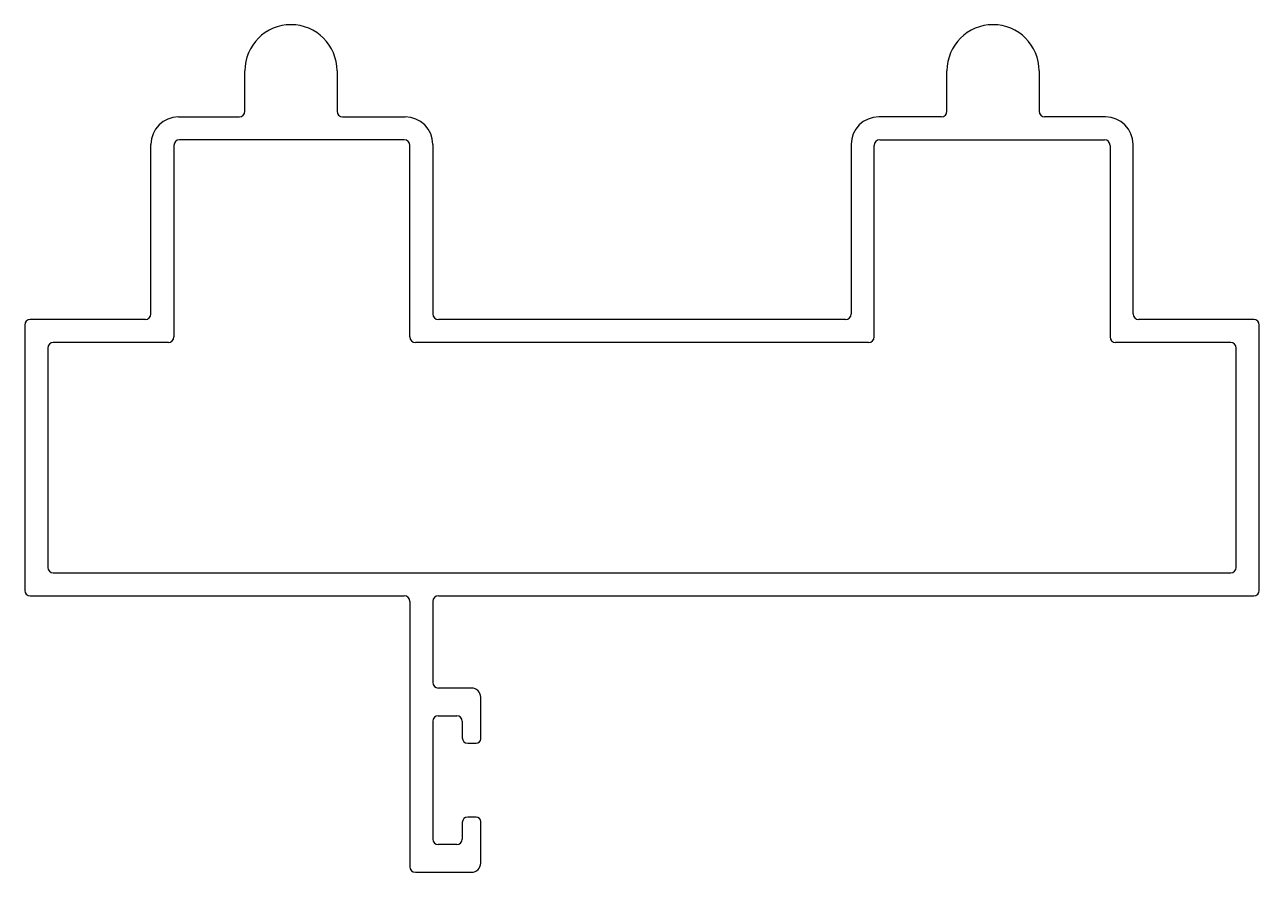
# Model space of a CAD drawing. Extents: x 577.9 to 644.9, y 648.9 to 694.9.
import ezdxf

# ---------------------------------------------------------------- set-up
doc = ezdxf.new("R2010")
doc.units = 0
doc.layers.get('0').update_dxf_attribs({"linetype": 'CONTINUOUS'})

msp = doc.modelspace()

# ---------------------------------------------------------------- linework, layer by layer
at = {"color": 0, "linetype": 'BYBLOCK'}
for p, q in [((589.859, 690.235), (589.859, 692.435)), ((594.859, 692.435), (594.859, 690.235)), ((627.959, 690.235), (627.959, 692.435)), ((632.959, 692.435), (632.959, 690.235)), ((586.259, 689.935), (589.559, 689.935)), ((595.159, 689.935), (598.559, 689.935)), ((627.659, 689.935), (624.259, 689.935)), ((636.559, 689.935), (633.259, 689.935)), ((584.759, 679.237), (584.759, 688.435)), ((600.059, 688.435), (600.059, 679.237)), ((622.759, 688.435), (622.759, 679.237)), ((638.059, 679.237), (638.059, 688.435)), ((584.459, 678.937), (578.209, 678.937)), ((622.459, 678.937), (600.359, 678.937)), ((644.609, 678.937), (638.359, 678.937)), ((577.909, 678.637), (577.909, 664.237)), ((644.909, 664.237), (644.909, 678.637)), ((578.209, 663.937), (598.509, 663.937)), ((598.809, 663.637), (598.809, 649.237)), ((600.059, 663.637), (600.059, 659.237)), ((600.359, 663.937), (644.609, 663.937)), ((602.156, 658.937), (600.359, 658.937)), ((602.656, 656.187), (602.656, 658.437)), ((600.356, 657.437), (601.356, 657.437)), ((600.056, 657.137), (600.056, 650.737)), ((601.656, 657.137), (601.656, 656.237)), ((601.956, 655.937), (602.406, 655.937)), ((602.406, 651.937), (601.956, 651.937)), ((601.656, 651.637), (601.656, 650.737)), ((602.656, 649.437), (602.656, 651.687)), ((601.356, 650.437), (600.356, 650.437)), ((599.109, 648.937), (602.156, 648.937))]:
    msp.add_line(p, q, dxfattribs=at)
at = {"color": 0}
for p, q in [((586.009, 688.385), (586.009, 677.987)), ((598.509, 688.685), (586.309, 688.685)), ((598.809, 677.987), (598.809, 688.385)), ((624.009, 677.987), (624.009, 688.385)), ((624.309, 688.685), (636.509, 688.685)), ((636.809, 688.385), (636.809, 677.987)), ((579.159, 677.387), (579.159, 665.487)), ((585.709, 677.687), (579.459, 677.687)), ((623.709, 677.687), (599.109, 677.687)), ((643.359, 677.687), (637.109, 677.687)), ((643.659, 665.487), (643.659, 677.387)), ((579.459, 665.187), (643.359, 665.187))]:
    msp.add_line(p, q, dxfattribs=at)
at = {"color": 0, "linetype": 'BYBLOCK'}
for centre, radius, start, end in [((592.359, 692.435), 2.5, 0, 180), ((630.459, 692.435), 2.5, 0, 180), ((589.559, 690.235), 0.3, 270, 0), ((595.159, 690.235), 0.3, 180, 270), ((627.659, 690.235), 0.3, 270, 0), ((633.259, 690.235), 0.3, 180, 270), ((586.259, 688.435), 1.5, 90, 180), ((598.559, 688.435), 1.5, 0, 90), ((624.259, 688.435), 1.5, 90, 180), ((636.559, 688.435), 1.5, 0, 90), ((578.209, 678.637), 0.3, 90, 180), ((584.459, 679.237), 0.3, 270, 0), ((600.359, 679.237), 0.3, 180, 270), ((622.459, 679.237), 0.3, 270, 0), ((638.359, 679.237), 0.3, 180, 270), ((644.609, 678.637), 0.3, 0, 90), ((578.209, 664.237), 0.3, 180, 270), ((644.609, 664.237), 0.3, 270, 0), ((598.509, 663.637), 0.3, 0, 90), ((600.359, 663.637), 0.3, 90, 180), ((600.359, 659.237), 0.3, 180, 270), ((602.156, 658.437), 0.5, 0, 90), ((600.356, 657.137), 0.3, 90, 180), ((601.356, 657.137), 0.3, 0, 90), ((601.956, 656.237), 0.3, 180, 270), ((602.406, 656.187), 0.25, 270, 0), ((601.956, 651.637), 0.3, 90, 180), ((602.406, 651.687), 0.25, 0, 90), ((600.356, 650.737), 0.3, 180, 270), ((601.356, 650.737), 0.3, 270, 0), ((599.109, 649.237), 0.3, 180, 270), ((602.156, 649.437), 0.5, 270, 0)]:
    msp.add_arc(centre, radius, start, end, dxfattribs=at)
at = {"color": 0}
for centre, start, end in [((586.309, 688.385), 90, 180), ((598.509, 688.385), 0, 90), ((624.309, 688.385), 90, 180), ((636.509, 688.385), 0, 90), ((579.459, 677.387), 90, 180), ((585.709, 677.987), 270, 0), ((599.109, 677.987), 180, 270), ((623.709, 677.987), 270, 0), ((637.109, 677.987), 180, 270), ((643.359, 677.387), 0, 90), ((579.459, 665.487), 180, 270), ((643.359, 665.487), 270, 0)]:
    msp.add_arc(centre, 0.3, start, end, dxfattribs=at)

doc.saveas('drawing.dxf')
